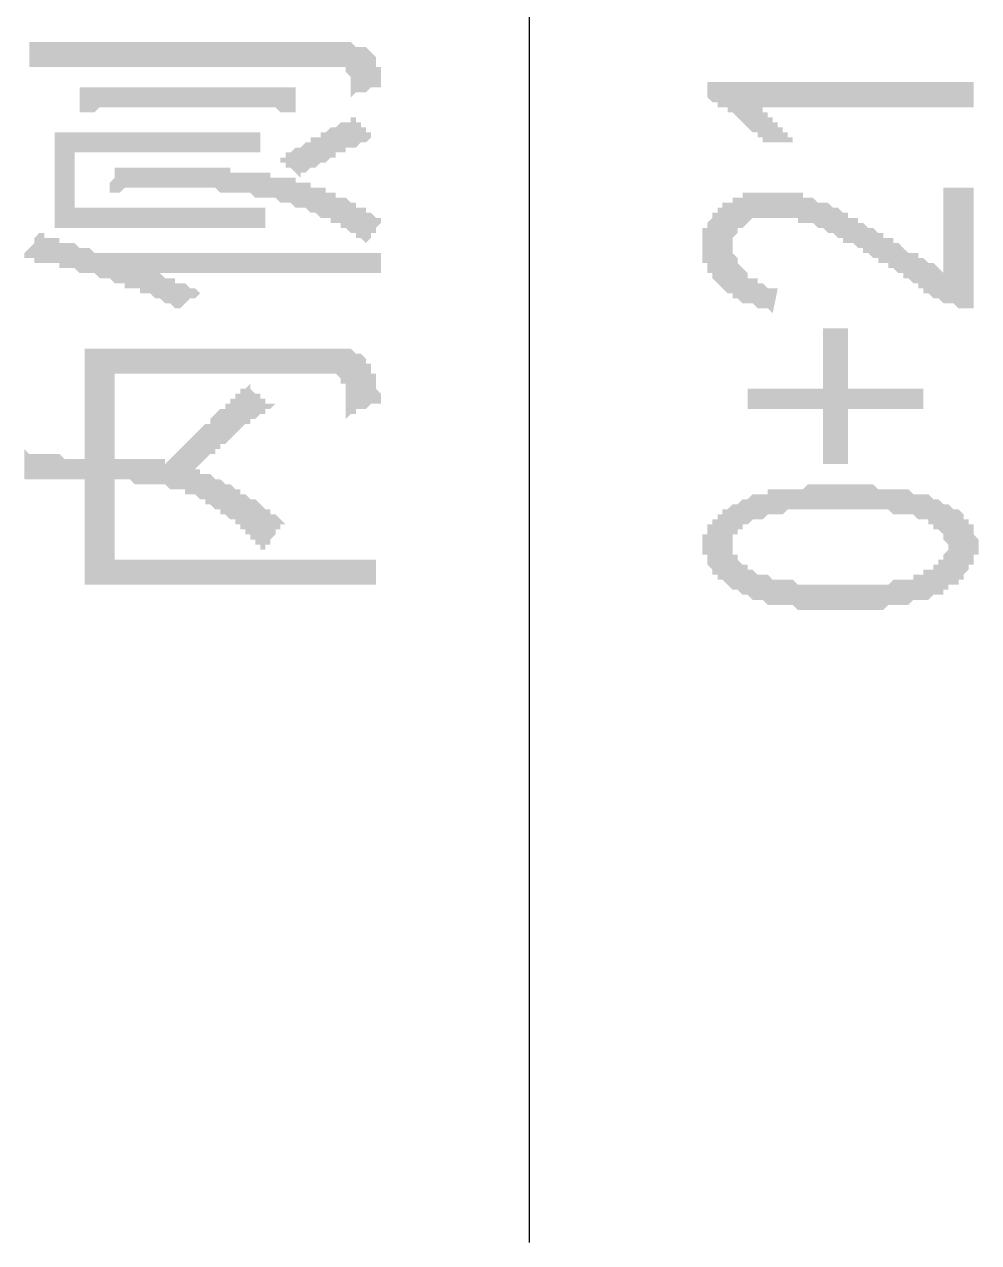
# Model space of a CAD drawing. Header units: millimetres. Extents: x 6156 to 7119, y 3162 to 3647.
# Drawn here: x 6689.69 to 6701.76, y 3474.39 to 3489.78 of the extents above; entities that cross this region are included whole.
import ezdxf

# ---------------------------------------------------------------- set-up
doc = ezdxf.new("R2010")
doc.units = ezdxf.units.MM
doc.layers.add('图层1', color=7, linetype='Continuous')

msp = doc.modelspace()

# ---------------------------------------------------------------- hatches: boundary and pattern name
at = {"layer": '图层1', "transparency": 33554559}
h = msp.add_hatch(color=256, dxfattribs=at)
h.paths.add_polyline_path([(6690.075, 3488.415), (6690.075, 3488.415), (6690.138, 3488.415), (6690.138, 3488.415), (6690.202, 3488.415), (6690.265, 3488.415), (6690.329, 3488.415), (6690.329, 3488.415), (6690.392, 3488.415), (6690.456, 3488.415), (6690.519, 3488.415), (6690.583, 3488.415), (6690.646, 3488.415), (6692.043, 3488.415), (6692.043, 3488.415), (6692.107, 3488.415), (6692.17, 3488.415), (6692.234, 3488.415), (6692.297, 3488.415), (6692.297, 3488.415), (6692.361, 3488.415), (6692.424, 3488.415), (6692.488, 3488.415), (6692.488, 3488.415), (6692.551, 3488.415), (6692.615, 3488.415), (6692.678, 3488.415), (6692.678, 3488.415), (6692.678, 3488.161), (6690.329, 3488.161), (6690.329, 3487.462), (6692.742, 3487.462), (6692.742, 3487.208), (6692.678, 3487.208), (6692.615, 3487.208), (6692.551, 3487.208), (6692.488, 3487.208), (6692.488, 3487.208), (6692.424, 3487.208), (6692.361, 3487.208), (6692.297, 3487.208), (6692.297, 3487.208), (6692.234, 3487.208), (6692.17, 3487.208), (6692.107, 3487.208), (6692.043, 3487.208), (6692.043, 3487.208), (6692.043, 3487.208), (6690.646, 3487.208), (6690.583, 3487.208), (6690.583, 3487.208), (6690.519, 3487.208), (6690.456, 3487.208), (6690.456, 3487.208), (6690.392, 3487.208), (6690.329, 3487.208), (6690.265, 3487.208), (6690.202, 3487.208), (6690.138, 3487.208), (6690.075, 3487.208), (6690.075, 3487.208), (6690.075, 3488.415)], flags=0)
h.paths.add_polyline_path([(6689.884, 3487.145), (6689.884, 3487.145), (6689.884, 3487.145), (6689.948, 3487.145), (6689.948, 3487.145), (6689.948, 3487.081), (6690.011, 3487.081), (6690.011, 3487.081), (6690.075, 3487.081), (6690.138, 3487.081), (6690.138, 3487.018), (6690.202, 3487.018), (6690.265, 3487.018), (6690.329, 3487.018), (6690.392, 3486.954), (6690.456, 3486.954), (6690.519, 3486.954), (6690.583, 3486.891), (6690.646, 3486.891), (6690.71, 3486.891), (6690.773, 3486.891), (6693.25, 3486.891), (6693.313, 3486.891), (6693.377, 3486.891), (6693.44, 3486.891), (6693.504, 3486.891), (6693.504, 3486.891), (6693.567, 3486.891), (6693.631, 3486.891), (6693.694, 3486.891), (6693.758, 3486.891), (6693.821, 3486.891), (6693.821, 3486.891), (6693.885, 3486.891), (6693.948, 3486.891), (6694.012, 3486.891), (6694.012, 3486.891), (6694.075, 3486.891), (6694.139, 3486.891), (6694.139, 3486.891), (6694.202, 3486.891), (6694.202, 3486.891), (6694.202, 3486.637), (6694.202, 3486.637), (6694.139, 3486.637), (6694.075, 3486.637), (6694.075, 3486.637), (6694.012, 3486.637), (6693.948, 3486.637), (6693.948, 3486.637), (6693.885, 3486.637), (6693.821, 3486.637), (6693.758, 3486.637), (6693.694, 3486.637), (6693.694, 3486.637), (6693.631, 3486.637), (6693.567, 3486.637), (6693.504, 3486.637), (6693.44, 3486.637), (6693.377, 3486.637), (6693.313, 3486.637), (6693.313, 3486.637), (6693.25, 3486.637), (6691.345, 3486.637), (6691.408, 3486.637), (6691.408, 3486.637), (6691.472, 3486.573), (6691.472, 3486.573), (6691.535, 3486.573), (6691.599, 3486.573), (6691.599, 3486.51), (6691.662, 3486.51), (6691.726, 3486.51), (6691.789, 3486.446), (6691.789, 3486.446), (6691.853, 3486.446), (6691.916, 3486.383), (6691.98, 3486.383), (6691.916, 3486.383), (6691.853, 3486.319), (6691.853, 3486.319), (6691.789, 3486.319), (6691.726, 3486.256), (6691.726, 3486.256), (6691.662, 3486.192), (6691.662, 3486.192), (6691.662, 3486.192), (6691.599, 3486.192), (6691.599, 3486.192), (6691.535, 3486.256), (6691.472, 3486.256), (6691.472, 3486.256), (6691.408, 3486.319), (6691.408, 3486.319), (6691.345, 3486.319), (6691.281, 3486.383), (6691.281, 3486.383), (6691.218, 3486.383), (6691.154, 3486.383), (6691.154, 3486.446), (6691.091, 3486.446), (6691.027, 3486.446), (6690.964, 3486.446), (6690.964, 3486.51), (6690.9, 3486.51), (6690.837, 3486.51), (6690.773, 3486.573), (6690.71, 3486.573), (6690.71, 3486.573), (6690.646, 3486.573), (6690.646, 3486.573), (6690.583, 3486.637), (6690.519, 3486.637), (6690.456, 3486.637), (6690.392, 3486.637), (6690.329, 3486.7), (6690.265, 3486.7), (6690.202, 3486.7), (6690.138, 3486.7), (6690.138, 3486.764), (6690.075, 3486.764), (6690.011, 3486.764), (6689.948, 3486.764), (6689.948, 3486.764), (6689.884, 3486.764), (6689.821, 3486.764), (6689.821, 3486.827), (6689.757, 3486.827), (6689.757, 3486.827), (6689.694, 3486.827), (6689.694, 3486.827), (6689.694, 3486.827), (6689.694, 3486.891), (6689.757, 3486.954), (6689.757, 3486.954), (6689.821, 3487.018), (6689.821, 3487.018), (6689.821, 3487.081), (6689.821, 3487.081), (6689.884, 3487.145), (6689.884, 3487.145)], flags=0)
h.paths.add_polyline_path([(6689.757, 3489.558), (6689.821, 3489.558), (6689.884, 3489.558), (6689.884, 3489.558), (6689.948, 3489.558), (6690.011, 3489.558), (6690.011, 3489.558), (6690.075, 3489.558), (6690.138, 3489.558), (6690.202, 3489.558), (6690.265, 3489.558), (6690.329, 3489.558), (6693.758, 3489.558), (6693.821, 3489.558), (6693.885, 3489.494), (6693.948, 3489.494), (6693.948, 3489.494), (6694.012, 3489.494), (6694.012, 3489.494), (6694.075, 3489.431), (6694.075, 3489.431), (6694.075, 3489.431), (6694.139, 3489.367), (6694.139, 3489.367), (6694.139, 3489.304), (6694.139, 3489.304), (6694.139, 3489.24), (6694.202, 3489.24), (6694.202, 3489.177), (6694.202, 3489.113), (6694.202, 3489.113), (6694.202, 3489.05), (6694.202, 3488.986), (6694.202, 3488.986), (6694.139, 3488.986), (6694.075, 3488.986), (6694.075, 3488.986), (6694.012, 3488.923), (6693.948, 3488.923), (6693.885, 3488.923), (6693.885, 3488.923), (6693.821, 3488.859), (6693.821, 3488.859), (6693.821, 3488.923), (6693.821, 3488.986), (6693.821, 3489.05), (6693.821, 3489.05), (6693.821, 3489.113), (6693.821, 3489.113), (6693.758, 3489.177), (6693.758, 3489.177), (6693.758, 3489.177), (6693.758, 3489.24), (6693.694, 3489.24), (6693.631, 3489.24), (6693.631, 3489.24), (6693.567, 3489.24), (6690.329, 3489.24), (6690.265, 3489.24), (6690.202, 3489.24), (6690.138, 3489.24), (6690.075, 3489.24), (6690.075, 3489.24), (6690.011, 3489.24), (6689.948, 3489.24), (6689.884, 3489.24), (6689.884, 3489.24), (6689.821, 3489.24), (6689.757, 3489.24), (6689.757, 3489.558)], flags=0)
h.paths.add_polyline_path([(6690.837, 3487.97), (6690.837, 3487.97), (6690.9, 3487.97), (6690.9, 3487.97), (6690.964, 3487.97), (6690.964, 3487.97), (6691.027, 3487.97), (6691.027, 3487.97), (6691.091, 3487.97), (6691.154, 3487.97), (6691.218, 3487.97), (6691.218, 3487.97), (6691.281, 3487.97), (6691.345, 3487.97), (6691.408, 3487.97), (6691.472, 3487.97), (6691.535, 3487.97), (6691.599, 3487.97), (6691.662, 3487.97), (6691.726, 3487.97), (6691.789, 3487.97), (6691.853, 3487.97), (6691.916, 3487.97), (6691.98, 3487.97), (6692.043, 3487.97), (6692.107, 3487.97), (6692.17, 3487.97), (6692.234, 3487.97), (6692.297, 3487.97), (6692.297, 3487.907), (6692.361, 3487.907), (6692.424, 3487.907), (6692.488, 3487.907), (6692.551, 3487.907), (6692.615, 3487.907), (6692.615, 3487.907), (6692.678, 3487.907), (6692.742, 3487.907), (6692.805, 3487.907), (6692.805, 3487.843), (6692.869, 3487.843), (6692.932, 3487.843), (6692.996, 3487.843), (6692.996, 3487.843), (6693.059, 3487.843), (6693.123, 3487.843), (6693.123, 3487.78), (6693.186, 3487.78), (6693.25, 3487.78), (6693.25, 3487.78), (6693.313, 3487.78), (6693.313, 3487.716), (6693.377, 3487.716), (6693.44, 3487.716), (6693.504, 3487.716), (6693.504, 3487.653), (6693.567, 3487.653), (6693.631, 3487.653), (6693.631, 3487.589), (6693.694, 3487.589), (6693.758, 3487.589), (6693.821, 3487.526), (6693.821, 3487.526), (6693.885, 3487.526), (6693.885, 3487.462), (6693.948, 3487.462), (6694.012, 3487.462), (6694.012, 3487.399), (6694.075, 3487.399), (6694.075, 3487.399), (6694.139, 3487.335), (6694.202, 3487.335), (6694.202, 3487.335), (6694.202, 3487.272), (6694.202, 3487.272), (6694.139, 3487.208), (6694.139, 3487.208), (6694.139, 3487.145), (6694.075, 3487.145), (6694.075, 3487.081), (6694.075, 3487.081), (6694.012, 3487.018), (6694.012, 3487.018), (6694.012, 3487.018), (6693.948, 3487.081), (6693.885, 3487.081), (6693.885, 3487.145), (6693.821, 3487.145), (6693.821, 3487.145), (6693.758, 3487.208), (6693.694, 3487.208), (6693.694, 3487.272), (6693.631, 3487.272), (6693.567, 3487.272), (6693.567, 3487.335), (6693.504, 3487.335), (6693.504, 3487.335), (6693.44, 3487.335), (6693.377, 3487.399), (6693.377, 3487.399), (6693.313, 3487.399), (6693.25, 3487.462), (6693.186, 3487.462), (6693.186, 3487.462), (6693.123, 3487.462), (6693.059, 3487.526), (6693.059, 3487.526), (6692.996, 3487.526), (6692.932, 3487.526), (6692.932, 3487.526), (6692.869, 3487.589), (6692.805, 3487.589), (6692.742, 3487.589), (6692.742, 3487.589), (6692.678, 3487.589), (6692.615, 3487.589), (6692.551, 3487.653), (6692.551, 3487.653), (6692.488, 3487.653), (6692.424, 3487.653), (6692.361, 3487.653), (6692.361, 3487.653), (6692.297, 3487.653), (6692.234, 3487.653), (6692.17, 3487.653), (6692.107, 3487.716), (6692.107, 3487.716), (6692.043, 3487.716), (6691.98, 3487.716), (6691.916, 3487.716), (6691.853, 3487.716), (6691.853, 3487.716), (6691.789, 3487.716), (6691.726, 3487.716), (6691.726, 3487.716), (6691.662, 3487.716), (6691.599, 3487.716), (6691.535, 3487.716), (6691.472, 3487.716), (6691.408, 3487.716), (6691.345, 3487.716), (6691.281, 3487.716), (6691.281, 3487.716), (6691.218, 3487.716), (6691.154, 3487.716), (6691.091, 3487.716), (6691.091, 3487.716), (6691.027, 3487.716), (6690.964, 3487.716), (6690.9, 3487.653), (6690.9, 3487.653), (6690.837, 3487.653), (6690.773, 3487.653), (6690.773, 3487.653), (6690.773, 3487.716), (6690.773, 3487.78), (6690.773, 3487.78), (6690.837, 3487.843), (6690.837, 3487.843), (6690.837, 3487.907), (6690.837, 3487.907), (6690.837, 3487.97), (6690.837, 3487.97)], flags=0)
h.paths.add_polyline_path([(6690.392, 3488.986), (6690.456, 3488.986), (6690.456, 3488.986), (6690.519, 3488.986), (6690.583, 3488.986), (6690.646, 3488.986), (6690.646, 3488.986), (6690.71, 3488.986), (6690.773, 3488.986), (6690.837, 3488.986), (6690.9, 3488.986), (6690.964, 3488.986), (6692.297, 3488.986), (6692.361, 3488.986), (6692.424, 3488.986), (6692.488, 3488.986), (6692.551, 3488.986), (6692.615, 3488.986), (6692.615, 3488.986), (6692.678, 3488.986), (6692.742, 3488.986), (6692.805, 3488.986), (6692.869, 3488.986), (6692.869, 3488.986), (6692.932, 3488.986), (6692.996, 3488.986), (6693.059, 3488.986), (6693.059, 3488.986), (6693.123, 3488.986), (6693.123, 3488.669), (6693.059, 3488.669), (6692.996, 3488.669), (6692.996, 3488.669), (6692.932, 3488.669), (6692.932, 3488.669), (6692.869, 3488.732), (6692.805, 3488.732), (6692.742, 3488.732), (6692.742, 3488.732), (6692.678, 3488.732), (6692.615, 3488.732), (6692.551, 3488.732), (6692.488, 3488.732), (6692.424, 3488.732), (6692.361, 3488.732), (6692.297, 3488.732), (6690.964, 3488.732), (6690.9, 3488.732), (6690.837, 3488.732), (6690.773, 3488.732), (6690.71, 3488.732), (6690.646, 3488.732), (6690.646, 3488.732), (6690.583, 3488.669), (6690.519, 3488.669), (6690.456, 3488.669), (6690.456, 3488.669), (6690.392, 3488.669), (6690.392, 3488.986)], flags=0)
h.paths.add_polyline_path([(6692.932, 3488.097), (6692.932, 3488.097), (6692.996, 3488.097), (6692.996, 3488.161), (6693.059, 3488.161), (6693.059, 3488.161), (6693.123, 3488.224), (6693.123, 3488.224), (6693.186, 3488.224), (6693.25, 3488.288), (6693.25, 3488.288), (6693.313, 3488.288), (6693.313, 3488.351), (6693.377, 3488.351), (6693.44, 3488.351), (6693.44, 3488.415), (6693.504, 3488.415), (6693.567, 3488.478), (6693.631, 3488.478), (6693.631, 3488.478), (6693.694, 3488.542), (6693.758, 3488.542), (6693.821, 3488.542), (6693.821, 3488.605), (6693.885, 3488.605), (6693.885, 3488.605), (6693.885, 3488.542), (6693.948, 3488.542), (6693.948, 3488.478), (6694.012, 3488.478), (6694.012, 3488.415), (6694.075, 3488.415), (6694.075, 3488.351), (6694.139, 3488.351), (6694.075, 3488.351), (6694.012, 3488.288), (6693.948, 3488.288), (6693.948, 3488.288), (6693.885, 3488.224), (6693.821, 3488.224), (6693.758, 3488.224), (6693.758, 3488.161), (6693.694, 3488.161), (6693.631, 3488.161), (6693.631, 3488.097), (6693.567, 3488.097), (6693.567, 3488.097), (6693.504, 3488.034), (6693.44, 3488.034), (6693.44, 3488.034), (6693.377, 3487.97), (6693.377, 3487.97), (6693.313, 3487.97), (6693.25, 3487.907), (6693.25, 3487.907), (6693.186, 3487.907), (6693.186, 3487.843), (6693.186, 3487.843), (6693.123, 3487.907), (6693.123, 3487.907), (6693.059, 3487.97), (6693.059, 3487.97), (6692.996, 3487.97), (6692.996, 3488.034), (6692.932, 3488.034), (6692.932, 3488.097)], flags=0)
for points in [[(6698.965, 3488.732), (6699.028, 3488.732), (6699.028, 3488.669), (6699.092, 3488.669), (6699.092, 3488.669), (6699.092, 3488.605), (6699.155, 3488.605), (6699.155, 3488.542), (6699.219, 3488.542), (6699.219, 3488.478), (6699.282, 3488.478), (6699.282, 3488.415), (6699.346, 3488.415), (6699.346, 3488.351), (6699.409, 3488.351), (6699.409, 3488.288), (6699.473, 3488.288), (6699.473, 3488.288), (6699.092, 3488.288), (6699.028, 3488.288), (6699.028, 3488.351), (6698.965, 3488.351), (6698.965, 3488.415), (6698.965, 3488.415), (6698.901, 3488.415), (6698.838, 3488.478), (6698.838, 3488.478), (6698.774, 3488.542), (6698.774, 3488.542), (6698.711, 3488.605), (6698.711, 3488.605), (6698.647, 3488.669), (6698.647, 3488.669), (6698.584, 3488.669), (6698.584, 3488.732), (6698.52, 3488.732), (6698.457, 3488.732), (6698.457, 3488.796), (6698.393, 3488.796), (6698.393, 3488.796), (6698.33, 3488.859), (6698.33, 3488.859), (6698.33, 3489.05), (6701.695, 3489.05), (6701.695, 3488.732)], [(6701.632, 3486.192), (6701.568, 3486.192), (6701.505, 3486.192), (6701.441, 3486.256), (6701.441, 3486.256), (6701.378, 3486.256), (6701.314, 3486.256), (6701.314, 3486.256), (6701.251, 3486.319), (6701.187, 3486.319), (6701.187, 3486.319), (6701.124, 3486.383), (6701.06, 3486.383), (6701.06, 3486.383), (6701.06, 3486.446), (6700.997, 3486.446), (6700.997, 3486.446), (6700.997, 3486.51), (6700.933, 3486.51), (6700.933, 3486.51), (6700.87, 3486.573), (6700.806, 3486.573), (6700.806, 3486.637), (6700.743, 3486.637), (6700.743, 3486.637), (6700.679, 3486.7), (6700.616, 3486.7), (6700.616, 3486.764), (6700.552, 3486.764), (6700.489, 3486.764), (6700.489, 3486.827), (6700.425, 3486.827), (6700.362, 3486.891), (6700.298, 3486.891), (6700.298, 3486.954), (6700.235, 3486.954), (6700.171, 3487.018), (6700.108, 3487.018), (6700.044, 3487.018), (6700.044, 3487.081), (6699.981, 3487.081), (6699.917, 3487.145), (6699.917, 3487.145), (6699.854, 3487.145), (6699.79, 3487.208), (6699.79, 3487.208), (6699.727, 3487.208), (6699.727, 3487.208), (6699.663, 3487.272), (6699.663, 3487.272), (6699.6, 3487.272), (6699.6, 3487.272), (6699.536, 3487.272), (6699.473, 3487.272), (6699.473, 3487.335), (6699.409, 3487.335), (6699.346, 3487.335), (6699.282, 3487.335), (6699.282, 3487.335), (6699.219, 3487.335), (6699.155, 3487.335), (6699.092, 3487.335), (6699.092, 3487.335), (6699.028, 3487.335), (6698.965, 3487.335), (6698.965, 3487.335), (6698.901, 3487.335), (6698.838, 3487.272), (6698.838, 3487.272), (6698.774, 3487.208), (6698.774, 3487.208), (6698.774, 3487.208), (6698.711, 3487.208), (6698.711, 3487.145), (6698.711, 3487.145), (6698.647, 3487.081), (6698.647, 3487.018), (6698.647, 3487.018), (6698.647, 3486.954), (6698.647, 3486.954), (6698.647, 3486.891), (6698.647, 3486.891), (6698.711, 3486.827), (6698.711, 3486.827), (6698.711, 3486.764), (6698.711, 3486.764), (6698.774, 3486.7), (6698.774, 3486.7), (6698.838, 3486.637), (6698.838, 3486.637), (6698.838, 3486.573), (6698.901, 3486.573), (6698.965, 3486.573), (6698.965, 3486.51), (6699.028, 3486.51), (6699.028, 3486.51), (6699.092, 3486.446), (6699.155, 3486.446), (6699.219, 3486.446), (6699.219, 3486.446), (6699.155, 3486.129), (6699.092, 3486.192), (6699.028, 3486.192), (6699.028, 3486.192), (6698.965, 3486.192), (6698.901, 3486.256), (6698.838, 3486.256), (6698.838, 3486.256), (6698.774, 3486.256), (6698.711, 3486.319), (6698.711, 3486.319), (6698.647, 3486.319), (6698.647, 3486.383), (6698.584, 3486.383), (6698.584, 3486.383), (6698.52, 3486.446), (6698.52, 3486.446), (6698.52, 3486.446), (6698.457, 3486.51), (6698.457, 3486.51), (6698.393, 3486.573), (6698.393, 3486.573), (6698.393, 3486.637), (6698.33, 3486.637), (6698.33, 3486.7), (6698.33, 3486.7), (6698.33, 3486.764), (6698.266, 3486.764), (6698.266, 3486.827), (6698.266, 3486.891), (6698.266, 3486.891), (6698.266, 3486.954), (6698.266, 3486.954), (6698.266, 3487.018), (6698.266, 3487.018), (6698.266, 3487.081), (6698.266, 3487.145), (6698.266, 3487.145), (6698.266, 3487.145), (6698.266, 3487.208), (6698.33, 3487.208), (6698.33, 3487.272), (6698.33, 3487.272), (6698.393, 3487.335), (6698.393, 3487.335), (6698.393, 3487.399), (6698.393, 3487.399), (6698.457, 3487.399), (6698.457, 3487.462), (6698.52, 3487.462), (6698.52, 3487.526), (6698.584, 3487.526), (6698.647, 3487.526), (6698.647, 3487.589), (6698.711, 3487.589), (6698.774, 3487.589), (6698.774, 3487.653), (6698.838, 3487.653), (6698.901, 3487.653), (6698.901, 3487.653), (6698.965, 3487.653), (6699.028, 3487.653), (6699.092, 3487.653), (6699.155, 3487.653), (6699.155, 3487.653), (6699.219, 3487.653), (6699.282, 3487.653), (6699.282, 3487.653), (6699.346, 3487.653), (6699.409, 3487.653), (6699.409, 3487.653), (6699.473, 3487.653), (6699.536, 3487.653), (6699.536, 3487.589), (6699.6, 3487.589), (6699.663, 3487.589), (6699.663, 3487.589), (6699.727, 3487.526), (6699.79, 3487.526), (6699.854, 3487.526), (6699.917, 3487.462), (6699.917, 3487.462), (6699.981, 3487.462), (6699.981, 3487.462), (6700.044, 3487.399), (6700.044, 3487.399), (6700.044, 3487.399), (6700.108, 3487.399), (6700.108, 3487.335), (6700.171, 3487.335), (6700.171, 3487.335), (6700.235, 3487.335), (6700.235, 3487.272), (6700.298, 3487.272), (6700.298, 3487.272), (6700.362, 3487.208), (6700.362, 3487.208), (6700.425, 3487.208), (6700.489, 3487.145), (6700.489, 3487.145), (6700.552, 3487.145), (6700.552, 3487.081), (6700.616, 3487.081), (6700.679, 3487.081), (6700.679, 3487.018), (6700.743, 3487.018), (6700.806, 3486.954), (6700.806, 3486.954), (6700.87, 3486.891), (6700.933, 3486.891), (6700.997, 3486.891), (6700.997, 3486.827), (6701.06, 3486.827), (6701.124, 3486.764), (6701.187, 3486.764), (6701.251, 3486.7), (6701.251, 3486.7), (6701.314, 3486.637), (6701.314, 3486.637), (6701.314, 3487.716), (6701.695, 3487.716), (6701.695, 3486.192)], [(6700.108, 3485.938), (6700.108, 3485.176), (6701.06, 3485.176), (6701.06, 3484.922), (6700.108, 3484.922), (6700.108, 3484.224), (6699.79, 3484.224), (6699.79, 3484.922), (6698.838, 3484.922), (6698.838, 3485.176), (6699.79, 3485.176), (6699.79, 3485.938)], [(6692.742, 3483.144), (6692.678, 3483.144), (6692.678, 3483.208), (6692.615, 3483.208), (6692.615, 3483.271), (6692.551, 3483.271), (6692.551, 3483.335), (6692.488, 3483.335), (6692.488, 3483.398), (6692.424, 3483.398), (6692.424, 3483.462), (6692.361, 3483.462), (6692.361, 3483.525), (6692.297, 3483.525), (6692.234, 3483.589), (6692.234, 3483.589), (6692.17, 3483.589), (6692.17, 3483.652), (6692.107, 3483.652), (6692.107, 3483.652), (6692.043, 3483.716), (6692.043, 3483.716), (6691.98, 3483.716), (6691.98, 3483.779), (6691.916, 3483.779), (6691.916, 3483.779), (6691.853, 3483.843), (6691.789, 3483.843), (6691.789, 3483.843), (6691.726, 3483.843), (6691.726, 3483.906), (6691.662, 3483.906), (6691.599, 3483.906), (6691.535, 3483.906), (6691.535, 3483.906), (6691.472, 3483.97), (6691.408, 3483.97), (6691.408, 3483.97), (6691.345, 3483.97), (6691.281, 3483.97), (6691.218, 3483.97), (6691.154, 3483.97), (6691.154, 3483.97), (6691.091, 3483.97), (6691.027, 3484.033), (6690.964, 3484.033), (6690.9, 3484.033), (6690.837, 3484.033), (6690.837, 3484.033), (6690.837, 3483.017), (6694.139, 3483.017), (6694.139, 3482.7), (6694.075, 3482.7), (6694.012, 3482.7), (6694.012, 3482.7), (6693.948, 3482.7), (6693.885, 3482.7), (6693.821, 3482.7), (6693.758, 3482.7), (6693.694, 3482.7), (6693.694, 3482.7), (6693.631, 3482.7), (6693.567, 3482.7), (6693.567, 3482.7), (6693.504, 3482.7), (6693.504, 3482.7), (6691.281, 3482.7), (6691.281, 3482.7), (6691.218, 3482.7), (6691.154, 3482.7), (6691.091, 3482.7), (6691.091, 3482.7), (6691.027, 3482.7), (6690.964, 3482.7), (6690.9, 3482.7), (6690.837, 3482.7), (6690.837, 3482.7), (6690.773, 3482.7), (6690.71, 3482.7), (6690.646, 3482.7), (6690.583, 3482.7), (6690.583, 3482.7), (6690.519, 3482.7), (6690.456, 3482.7), (6690.456, 3484.033), (6690.392, 3484.033), (6690.329, 3484.033), (6690.265, 3484.033), (6690.202, 3484.033), (6690.138, 3484.033), (6690.138, 3484.033), (6690.075, 3484.033), (6690.011, 3484.033), (6689.948, 3484.033), (6689.884, 3484.033), (6689.884, 3484.033), (6689.821, 3484.033), (6689.757, 3484.033), (6689.757, 3484.033), (6689.694, 3484.033), (6689.694, 3484.033), (6689.694, 3484.033), (6689.694, 3484.097), (6689.694, 3484.16), (6689.694, 3484.16), (6689.694, 3484.224), (6689.694, 3484.287), (6689.694, 3484.287), (6689.694, 3484.351), (6689.694, 3484.351), (6689.694, 3484.414), (6689.757, 3484.351), (6689.757, 3484.351), (6689.821, 3484.351), (6689.884, 3484.351), (6689.884, 3484.351), (6689.948, 3484.351), (6690.011, 3484.351), (6690.011, 3484.351), (6690.075, 3484.351), (6690.138, 3484.351), (6690.202, 3484.287), (6690.265, 3484.287), (6690.329, 3484.287), (6690.392, 3484.287), (6690.456, 3484.287), (6690.456, 3484.287), (6690.456, 3485.684), (6690.519, 3485.684), (6690.583, 3485.684), (6690.646, 3485.684), (6690.71, 3485.684), (6690.71, 3485.684), (6690.773, 3485.684), (6690.837, 3485.684), (6690.9, 3485.684), (6690.9, 3485.684), (6690.964, 3485.684), (6691.027, 3485.684), (6691.091, 3485.684), (6691.154, 3485.684), (6691.154, 3485.684), (6691.218, 3485.684), (6691.281, 3485.684), (6691.281, 3485.684), (6693.694, 3485.684), (6693.758, 3485.684), (6693.821, 3485.684), (6693.885, 3485.621), (6693.885, 3485.621), (6693.948, 3485.621), (6693.948, 3485.621), (6694.012, 3485.557), (6694.012, 3485.557), (6694.012, 3485.494), (6694.075, 3485.494), (6694.075, 3485.494), (6694.075, 3485.43), (6694.075, 3485.43), (6694.075, 3485.367), (6694.139, 3485.367), (6694.139, 3485.303), (6694.139, 3485.24), (6694.139, 3485.24), (6694.139, 3485.176), (6694.139, 3485.176), (6694.202, 3485.113), (6694.202, 3485.049), (6694.202, 3484.986), (6694.202, 3484.986), (6694.139, 3484.986), (6694.139, 3484.986), (6694.075, 3484.986), (6694.012, 3484.922), (6694.012, 3484.922), (6693.948, 3484.922), (6693.885, 3484.922), (6693.885, 3484.859), (6693.821, 3484.859), (6693.758, 3484.795), (6693.758, 3484.795), (6693.758, 3484.859), (6693.758, 3484.922), (6693.758, 3484.986), (6693.758, 3484.986), (6693.758, 3485.049), (6693.758, 3485.113), (6693.758, 3485.113), (6693.758, 3485.176), (6693.758, 3485.176), (6693.758, 3485.24), (6693.758, 3485.24), (6693.694, 3485.24), (6693.694, 3485.24), (6693.694, 3485.303), (6693.694, 3485.303), (6693.631, 3485.367), (6693.631, 3485.367), (6693.567, 3485.367), (6693.567, 3485.367), (6690.837, 3485.367), (6690.837, 3484.287), (6690.837, 3484.287), (6690.9, 3484.287), (6690.964, 3484.287), (6691.027, 3484.287), (6691.091, 3484.287), (6691.091, 3484.287), (6691.154, 3484.287), (6691.218, 3484.287), (6691.281, 3484.287), (6691.345, 3484.287), (6691.345, 3484.287), (6691.408, 3484.287), (6691.472, 3484.287), (6691.472, 3484.224), (6691.535, 3484.287), (6691.535, 3484.287), (6691.535, 3484.287), (6691.599, 3484.351), (6691.599, 3484.351), (6691.662, 3484.414), (6691.662, 3484.414), (6691.662, 3484.414), (6691.726, 3484.478), (6691.726, 3484.478), (6691.789, 3484.541), (6691.853, 3484.605), (6691.853, 3484.605), (6691.916, 3484.668), (6691.916, 3484.668), (6691.98, 3484.732), (6692.043, 3484.732), (6692.043, 3484.795), (6692.107, 3484.859), (6692.107, 3484.859), (6692.17, 3484.922), (6692.234, 3484.922), (6692.234, 3484.986), (6692.297, 3484.986), (6692.297, 3485.049), (6692.361, 3485.049), (6692.361, 3485.113), (6692.424, 3485.113), (6692.424, 3485.113), (6692.424, 3485.176), (6692.488, 3485.176), (6692.488, 3485.176), (6692.551, 3485.24), (6692.551, 3485.176), (6692.615, 3485.113), (6692.615, 3485.113), (6692.678, 3485.113), (6692.678, 3485.049), (6692.742, 3485.049), (6692.742, 3484.986), (6692.805, 3484.986), (6692.805, 3484.986), (6692.869, 3484.986), (6692.805, 3484.922), (6692.805, 3484.922), (6692.742, 3484.922), (6692.742, 3484.859), (6692.678, 3484.859), (6692.678, 3484.859), (6692.615, 3484.795), (6692.615, 3484.795), (6692.551, 3484.795), (6692.551, 3484.732), (6692.488, 3484.732), (6692.488, 3484.732), (6692.424, 3484.668), (6692.424, 3484.668), (6692.361, 3484.605), (6692.361, 3484.605), (6692.297, 3484.541), (6692.297, 3484.541), (6692.234, 3484.478), (6692.17, 3484.478), (6692.17, 3484.414), (6692.107, 3484.414), (6692.107, 3484.351), (6692.043, 3484.351), (6691.98, 3484.287), (6691.98, 3484.287), (6691.916, 3484.224), (6691.916, 3484.224), (6691.853, 3484.16), (6691.916, 3484.16), (6691.916, 3484.097), (6691.98, 3484.097), (6692.043, 3484.097), (6692.043, 3484.097), (6692.107, 3484.033), (6692.17, 3484.033), (6692.17, 3484.033), (6692.234, 3483.97), (6692.234, 3483.97), (6692.297, 3483.97), (6692.361, 3483.906), (6692.361, 3483.906), (6692.424, 3483.906), (6692.424, 3483.843), (6692.488, 3483.843), (6692.551, 3483.779), (6692.551, 3483.779), (6692.615, 3483.779), (6692.678, 3483.716), (6692.678, 3483.716), (6692.742, 3483.652), (6692.742, 3483.652), (6692.805, 3483.652), (6692.805, 3483.589), (6692.869, 3483.589), (6692.932, 3483.525), (6692.932, 3483.525), (6692.996, 3483.462), (6692.996, 3483.462), (6692.932, 3483.462), (6692.932, 3483.398), (6692.869, 3483.398), (6692.869, 3483.335), (6692.869, 3483.335), (6692.805, 3483.271), (6692.805, 3483.271), (6692.805, 3483.208), (6692.742, 3483.208), (6692.742, 3483.144), (6692.742, 3483.144)]]:
    msp.add_hatch(color=256, dxfattribs=at).paths.add_polyline_path(points)
h = msp.add_hatch(color=256, dxfattribs=at)
h.paths.add_polyline_path([(6699.79, 3482.382), (6699.727, 3482.382), (6699.663, 3482.382), (6699.6, 3482.382), (6699.536, 3482.382), (6699.536, 3482.382), (6699.473, 3482.382), (6699.409, 3482.446), (6699.346, 3482.446), (6699.282, 3482.446), (6699.282, 3482.446), (6699.219, 3482.446), (6699.155, 3482.446), (6699.155, 3482.446), (6699.092, 3482.446), (6699.028, 3482.509), (6699.028, 3482.509), (6698.965, 3482.509), (6698.901, 3482.509), (6698.901, 3482.509), (6698.838, 3482.573), (6698.774, 3482.573), (6698.774, 3482.573), (6698.711, 3482.636), (6698.647, 3482.636), (6698.647, 3482.636), (6698.584, 3482.7), (6698.584, 3482.7), (6698.52, 3482.763), (6698.457, 3482.763), (6698.457, 3482.763), (6698.457, 3482.827), (6698.393, 3482.827), (6698.393, 3482.89), (6698.393, 3482.89), (6698.33, 3482.954), (6698.33, 3482.954), (6698.33, 3483.017), (6698.33, 3483.017), (6698.33, 3483.081), (6698.266, 3483.081), (6698.266, 3483.144), (6698.266, 3483.208), (6698.266, 3483.208), (6698.266, 3483.271), (6698.266, 3483.271), (6698.266, 3483.335), (6698.33, 3483.335), (6698.33, 3483.398), (6698.33, 3483.398), (6698.33, 3483.462), (6698.393, 3483.462), (6698.393, 3483.525), (6698.457, 3483.525), (6698.457, 3483.589), (6698.52, 3483.589), (6698.52, 3483.652), (6698.584, 3483.652), (6698.584, 3483.652), (6698.647, 3483.716), (6698.647, 3483.716), (6698.711, 3483.716), (6698.774, 3483.779), (6698.774, 3483.779), (6698.838, 3483.779), (6698.901, 3483.843), (6698.901, 3483.843), (6698.965, 3483.843), (6699.028, 3483.843), (6699.092, 3483.843), (6699.092, 3483.906), (6699.155, 3483.906), (6699.219, 3483.906), (6699.282, 3483.906), (6699.282, 3483.906), (6699.346, 3483.906), (6699.346, 3483.906), (6699.409, 3483.906), (6699.473, 3483.906), (6699.536, 3483.906), (6699.536, 3483.906), (6699.6, 3483.97), (6699.663, 3483.97), (6699.727, 3483.97), (6699.727, 3483.97), (6699.79, 3483.97), (6699.854, 3483.97), (6699.917, 3483.97), (6699.981, 3483.97), (6699.981, 3483.97), (6700.044, 3483.97), (6700.108, 3483.97), (6700.171, 3483.97), (6700.235, 3483.97), (6700.235, 3483.97), (6700.298, 3483.97), (6700.362, 3483.97), (6700.425, 3483.97), (6700.489, 3483.906), (6700.552, 3483.906), (6700.616, 3483.906), (6700.679, 3483.906), (6700.679, 3483.906), (6700.743, 3483.906), (6700.806, 3483.906), (6700.87, 3483.906), (6700.87, 3483.906), (6700.933, 3483.843), (6700.997, 3483.843), (6701.06, 3483.843), (6701.06, 3483.843), (6701.124, 3483.843), (6701.124, 3483.843), (6701.187, 3483.779), (6701.25, 3483.779), (6701.25, 3483.779), (6701.314, 3483.716), (6701.377, 3483.716), (6701.377, 3483.716), (6701.441, 3483.652), (6701.504, 3483.652), (6701.504, 3483.652), (6701.568, 3483.589), (6701.568, 3483.589), (6701.568, 3483.525), (6701.631, 3483.525), (6701.631, 3483.462), (6701.695, 3483.462), (6701.695, 3483.398), (6701.695, 3483.398), (6701.695, 3483.335), (6701.695, 3483.335), (6701.758, 3483.271), (6701.758, 3483.271), (6701.758, 3483.208), (6701.758, 3483.144), (6701.758, 3483.144), (6701.758, 3483.081), (6701.695, 3483.081), (6701.695, 3483.017), (6701.695, 3483.017), (6701.695, 3482.954), (6701.631, 3482.954), (6701.631, 3482.89), (6701.631, 3482.89), (6701.568, 3482.827), (6701.568, 3482.827), (6701.568, 3482.763), (6701.504, 3482.763), (6701.504, 3482.7), (6701.441, 3482.7), (6701.377, 3482.7), (6701.377, 3482.636), (6701.314, 3482.636), (6701.314, 3482.573), (6701.25, 3482.573), (6701.25, 3482.573), (6701.187, 3482.573), (6701.187, 3482.573), (6701.124, 3482.509), (6701.06, 3482.509), (6701.06, 3482.509), (6700.997, 3482.509), (6700.933, 3482.509), (6700.87, 3482.446), (6700.87, 3482.446), (6700.806, 3482.446), (6700.743, 3482.446), (6700.679, 3482.446), (6700.616, 3482.446), (6700.616, 3482.446), (6700.552, 3482.382), (6700.552, 3482.382), (6700.489, 3482.382), (6700.489, 3482.382), (6700.425, 3482.382), (6700.362, 3482.382), (6700.298, 3482.382), (6700.298, 3482.382), (6700.235, 3482.382), (6700.171, 3482.382), (6700.108, 3482.382), (6700.044, 3482.382), (6699.981, 3482.382), (6699.981, 3482.382), (6699.917, 3482.382), (6699.854, 3482.382), (6699.79, 3482.382)], flags=0)
h.paths.add_polyline_path([(6699.663, 3482.7), (6699.727, 3482.7), (6699.79, 3482.7), (6699.854, 3482.7), (6699.917, 3482.7), (6699.981, 3482.7), (6699.981, 3482.7), (6700.044, 3482.7), (6700.108, 3482.7), (6700.171, 3482.7), (6700.235, 3482.7), (6700.235, 3482.7), (6700.298, 3482.7), (6700.362, 3482.7), (6700.425, 3482.7), (6700.425, 3482.7), (6700.489, 3482.7), (6700.552, 3482.7), (6700.552, 3482.7), (6700.616, 3482.7), (6700.616, 3482.7), (6700.679, 3482.763), (6700.743, 3482.763), (6700.806, 3482.763), (6700.87, 3482.763), (6700.933, 3482.763), (6700.933, 3482.827), (6700.997, 3482.827), (6701.06, 3482.827), (6701.06, 3482.89), (6701.124, 3482.89), (6701.124, 3482.89), (6701.187, 3482.89), (6701.187, 3482.954), (6701.25, 3482.954), (6701.25, 3482.954), (6701.25, 3483.017), (6701.314, 3483.017), (6701.314, 3483.081), (6701.314, 3483.081), (6701.377, 3483.144), (6701.377, 3483.144), (6701.377, 3483.208), (6701.314, 3483.271), (6701.314, 3483.271), (6701.314, 3483.335), (6701.314, 3483.335), (6701.314, 3483.335), (6701.25, 3483.398), (6701.25, 3483.398), (6701.187, 3483.398), (6701.187, 3483.462), (6701.124, 3483.462), (6701.124, 3483.525), (6701.06, 3483.525), (6700.997, 3483.525), (6700.997, 3483.525), (6700.933, 3483.589), (6700.87, 3483.589), (6700.806, 3483.589), (6700.806, 3483.589), (6700.743, 3483.589), (6700.679, 3483.589), (6700.616, 3483.652), (6700.616, 3483.652), (6700.552, 3483.652), (6700.489, 3483.652), (6700.425, 3483.652), (6700.425, 3483.652), (6700.362, 3483.652), (6700.298, 3483.652), (6700.235, 3483.652), (6700.171, 3483.652), (6700.171, 3483.652), (6700.108, 3483.652), (6700.044, 3483.652), (6699.981, 3483.652), (6699.981, 3483.652), (6699.917, 3483.652), (6699.854, 3483.652), (6699.79, 3483.652), (6699.727, 3483.652), (6699.727, 3483.652), (6699.663, 3483.652), (6699.6, 3483.652), (6699.536, 3483.652), (6699.536, 3483.652), (6699.473, 3483.652), (6699.409, 3483.652), (6699.346, 3483.652), (6699.346, 3483.652), (6699.282, 3483.589), (6699.219, 3483.589), (6699.155, 3483.589), (6699.155, 3483.589), (6699.092, 3483.589), (6699.028, 3483.525), (6699.028, 3483.525), (6698.965, 3483.525), (6698.901, 3483.525), (6698.901, 3483.525), (6698.838, 3483.462), (6698.838, 3483.462), (6698.774, 3483.462), (6698.774, 3483.398), (6698.711, 3483.398), (6698.711, 3483.335), (6698.647, 3483.335), (6698.647, 3483.271), (6698.647, 3483.271), (6698.647, 3483.208), (6698.647, 3483.208), (6698.647, 3483.208), (6698.647, 3483.144), (6698.647, 3483.144), (6698.647, 3483.081), (6698.711, 3483.081), (6698.711, 3483.017), (6698.711, 3483.017), (6698.774, 3482.954), (6698.838, 3482.954), (6698.838, 3482.89), (6698.901, 3482.89), (6698.901, 3482.89), (6698.965, 3482.827), (6698.965, 3482.827), (6699.028, 3482.827), (6699.092, 3482.827), (6699.092, 3482.827), (6699.155, 3482.763), (6699.219, 3482.763), (6699.219, 3482.763), (6699.282, 3482.763), (6699.346, 3482.763), (6699.409, 3482.763), (6699.473, 3482.7), (6699.473, 3482.7), (6699.536, 3482.7), (6699.6, 3482.7), (6699.663, 3482.7)], flags=0)

# ---------------------------------------------------------------- linework, layer by layer
msp.add_line((6696.075, 3572.755), (6696.075, 3474.388))

doc.saveas('drawing.dxf')
